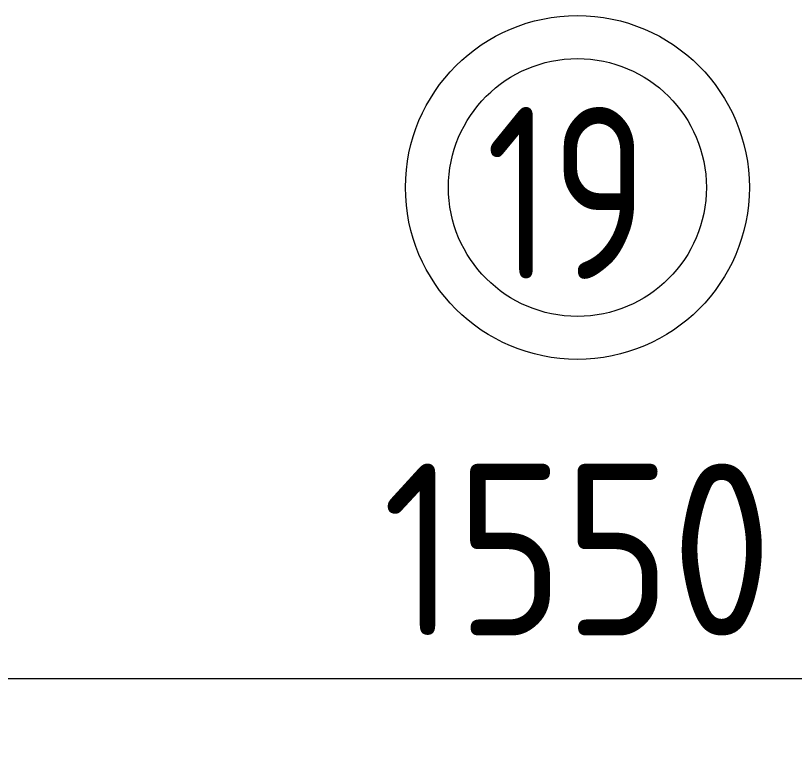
# Model space of a CAD drawing. Header units: millimetres. Extents: x -60946 to 138510, y -262288 to 24501.
# Drawn here: x 46881 to 47787, y -148602 to -147730 of the extents above; entities that cross this region are included whole.
import ezdxf

# ---------------------------------------------------------------- set-up
doc = ezdxf.new("R2010")
doc.units = ezdxf.units.MM
doc.layers.add('Марки дверей', color=7, linetype='Continuous', lineweight=20)
doc.layers.add('Размеры', color=7, linetype='Continuous', lineweight=9)
doc.styles.add('GOST Common_3', font='', dxfattribs={"width": 0.9, "height": 200})
doc.styles.add('GOST Common_B', font='', dxfattribs={"width": 0.8, "height": 200})
doc.styles.get('GOST Common_3').set_extended_font_data('GOST Common')
doc.styles.get('GOST Common_B').set_extended_font_data('GOST Common', bold=True)
doc.dimstyles.new('ADSK_Основной_2_0_2', dxfattribs={"dimscale": 304.8, "dimtxt": 201.142999, "dimasz": 0.463911, "dimexe": 0.328084, "dimexo": 0.328084, "dimgap": 0.164042, "dimtad": 1, "dimdec": 3, "dimrnd": 0.001, "dimdsep": 46, "dimtxsty": 'GOST Common_3', "dimblk1": 'OBLIQUE', "dimblk2": 'OBLIQUE', "dimsah": 1, "dimcen": 0.09, "dimdle": 0.328084, "dimazin": 2, "dimtfac": 1, "dimtdec": 4, "dimtix": 1, "dimtmove": 0, "dimatfit": 3, "dimfxl": 1, "dimtvp": 1, "dimtolj": 1, "dimtzin": 0, "dimlwd": 20, "dimlwe": 20, "dimarcsym": 2})

# ---------------------------------------------------------------- blocks, each defined once
blk = doc.blocks.new('_Oblique')
at = {"color": 0, "linetype": 'ByBlock', "lineweight": -2}
blk.add_line((-0.5, -0.5), (0.5, 0.5), dxfattribs=at)
blk = doc.blocks.new('*D5697')
at = {"layer": 'Defpoints', "color": 0, "transparency": 16777216}
for p in [(46759.36, -148002.78), (48309.36, -148002.78), (48309.36, -148501.5)]:
    blk.add_point(p, dxfattribs=at)
at = {"layer": 'Размеры', "color": 0, "lineweight": 20, "transparency": 16777216}
for p, q in [((46759.36, -148102.78), (46759.36, -148601.5)), ((48309.36, -148102.78), (48309.36, -148601.5)), ((46659.36, -148501.5), (48409.36, -148501.5))]:
    blk.add_line(p, q, dxfattribs=at)
at = {"layer": 'Размеры', "color": 0, "lineweight": 20, "transparency": 16777216, "xscale": 141.4, "yscale": 141.4, "zscale": 141.4, "rotation": 180}
blk.add_blockref('_Oblique', (46759.36, -148501.5), dxfattribs=at)
at = {"layer": 'Размеры', "color": 0, "lineweight": 20, "transparency": 16777216, "xscale": 141.4, "yscale": 141.4, "zscale": 141.4}
blk.add_blockref('_Oblique', (48309.36, -148501.5), dxfattribs=at)
at = {"layer": 'Размеры', "color": 0, "lineweight": 9, "transparency": 16777216, "insert": (47534.36, -148351.5), "char_height": 200, "width": 560.473, "attachment_point": 5, "style": 'GOST Common_3'}
blk.add_mtext('\\A1;1550', dxfattribs=at)
blk = doc.blocks.new('М_двери1 - Марка экземпляра 2-3719212-Кладочный план 3-го этажа')
at = {"layer": 'Марки дверей'}
for radius in [2, 1.5]:
    blk.add_circle((0, 0), radius, dxfattribs=at)

msp = doc.modelspace()

# ---------------------------------------------------------------- block references
at = {"layer": 'Марки дверей', "lineweight": 5, "xscale": 99.99999999999993, "yscale": 99.99999999999993, "zscale": 99.99999999999993}
msp.add_blockref('М_двери1 - Марка экземпляра 2-3719212-Кладочный план 3-го этажа', (47534.3615, -147930.2816), dxfattribs=at)

# ---------------------------------------------------------------- texts
at = {"layer": 'Марки дверей', "lineweight": 5, "insert": (47427.9041, -147836.6227), "char_height": 200, "width": 250.1265, "attachment_point": 1, "style": 'GOST Common_B'}
msp.add_mtext('19', dxfattribs=at)

# ---------------------------------------------------------------- dimensions: what is measured, and where the dimension line sits
at = {"layer": 'Размеры', "lineweight": 9}
dim = msp.add_linear_dim(base=(48309.3615, -148501.5041), p1=(46759.3615, -148002.7816), p2=(48309.3615, -148002.7816), dimstyle='ADSK_Основной_2_0_2', override={"dimpost": '<>', "dimfxl": 1550}, dxfattribs=at)
dim.commit()
dim.dimension.update_dxf_attribs({"geometry": '*D5697', "text_midpoint": (47534.3615, -148351.5041)})

doc.saveas('drawing.dxf')
